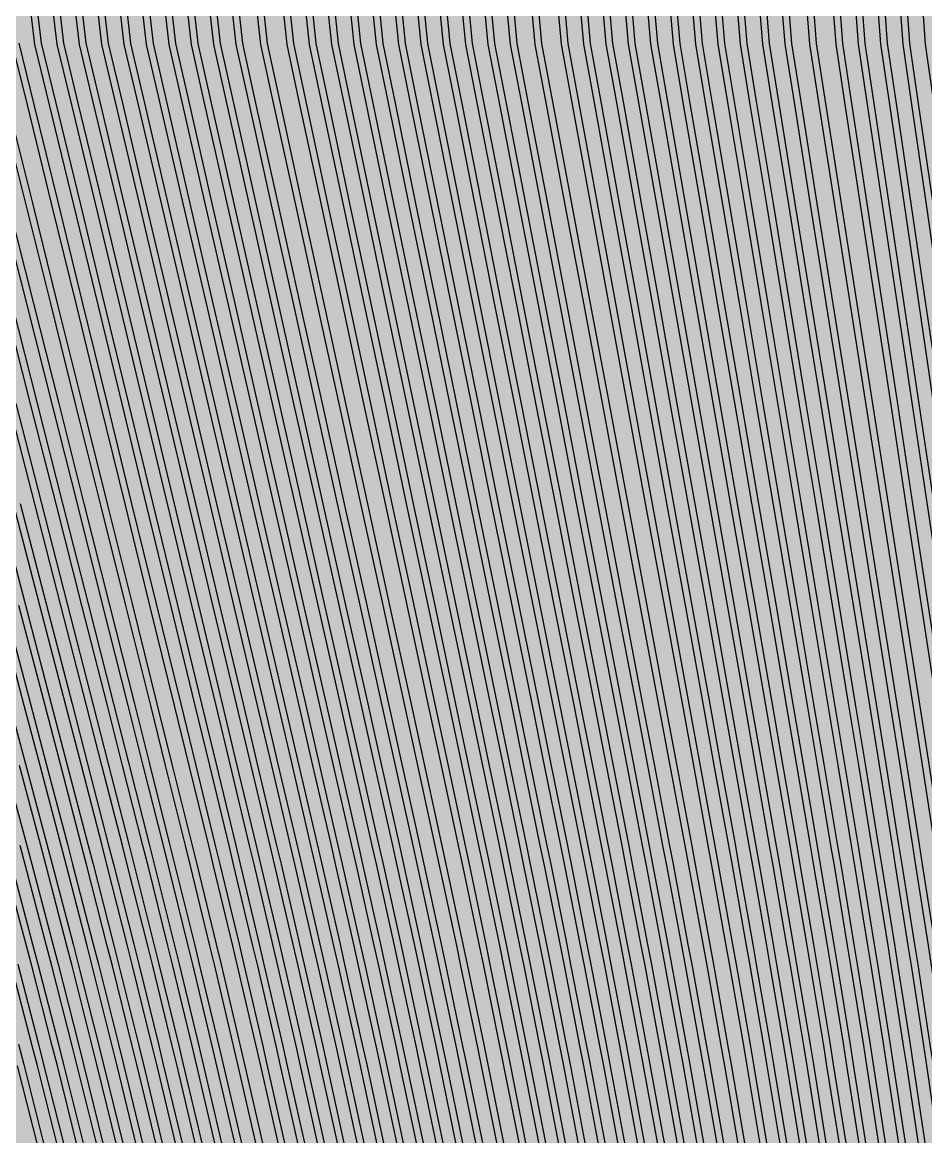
# Model space of a CAD drawing. Header units: metres. Extents: x -7240 to 10960, y -29667 to 1823.
# Drawn here: x 1181.6 to 1463.4, y -16545.6 to -16197.9 of the extents above; entities that cross this region are included whole.
import ezdxf

# ---------------------------------------------------------------- set-up
doc = ezdxf.new("R2010")
doc.units = ezdxf.units.M
doc.layers.add('Metal1', color=4, linetype='CONTINUOUS')
doc.layers.add('Polyimide', color=7, linetype='CONTINUOUS')

msp = doc.modelspace()

# ---------------------------------------------------------------- hatches: boundary and pattern name
at = {"layer": 'Polyimide'}
msp.add_hatch(color=7, dxfattribs=at).paths.add_polyline_path([(4088.45, -11806.89), (4098.72, -11851.21), (4115.58, -11893.47), (4138.63, -11932.7), (4167.35, -11967.99), (4201.08, -11998.53), (4239.03, -12023.62), (4280.35, -12042.68), (4349.18, -12073.73), (4413.2, -12113.76), (4471.26, -12162.04), (4522.3, -12217.69), (4565.39, -12279.7), (4599.74, -12346.94), (4624.73, -12418.19), (4639.91, -12492.16), (4645, -12567.5), (4639.91, -12642.84), (4624.73, -12716.8), (4599.74, -12788.06), (4565.39, -12855.3), (4522.3, -12917.31), (4471.26, -12972.96), (4413.2, -13021.24), (4349.18, -13061.27), (4280.35, -13092.32), (4239.03, -13111.38), (4201.08, -13136.47), (4167.35, -13167.01), (4138.63, -13202.3), (4115.58, -13241.52), (4098.72, -13283.78), (4088.45, -13328.11), (4085, -13373.48), (4085, -13567.5), (4099.45, -13861.55), (4142.64, -14152.77), (4214.18, -14438.35), (4313.36, -14715.55), (4439.24, -14981.69), (4590.59, -15234.21), (4765.97, -15470.68), (4963.68, -15688.82), (5181.82, -15886.53), (5418.29, -16061.91), (5670.81, -16213.26), (5936.95, -16339.14), (6214.15, -16438.32), (6499.73, -16509.85), (6790.95, -16553.05), (7085, -16567.5), (9960.38, -16567.5), (10038.79, -16571.35), (10116.45, -16582.87), (10192.6, -16601.95), (10266.52, -16628.4), (10337.49, -16661.96), (10404.83, -16702.32), (10467.89, -16749.09), (10526.06, -16801.81), (10578.78, -16859.98), (10625.55, -16923.04), (10665.91, -16990.38), (10699.48, -17061.35), (10725.93, -17135.27), (10745, -17211.43), (10756.52, -17289.08), (10760.38, -17367.5), (10760.38, -21957.3), (10721.61, -22012.91), (10685.97, -22070.59), (10653.58, -22130.14), (10624.53, -22191.39), (10598.92, -22254.16), (10576.82, -22318.25), (10558.3, -22383.46), (10543.41, -22449.6), (10532.21, -22516.46), (10524.72, -22583.84), (10520.97, -22651.53), (10520.97, -22719.32), (10524.72, -22787.01), (10532.21, -22854.38), (10543.41, -22921.24), (10558.3, -22987.38), (10576.82, -23052.6), (10598.92, -23116.68), (10624.53, -23179.45), (10653.58, -23240.71), (10685.97, -23300.26), (10721.61, -23357.93), (10760.38, -23413.54), (10760.38, -28667.5), (10756.52, -28745.91), (10745, -28823.57), (10725.93, -28899.73), (10699.48, -28973.65), (10665.91, -29044.62), (10625.55, -29111.96), (10578.78, -29175.01), (10526.06, -29233.19), (10467.89, -29285.91), (10404.83, -29332.68), (10337.49, -29373.04), (10266.52, -29406.6), (10192.6, -29433.05), (10116.45, -29452.13), (10038.79, -29463.65), (9960.38, -29467.5), (-6239.63, -29467.5), (-6318.04, -29463.65), (-6395.7, -29452.13), (-6471.85, -29433.05), (-6545.77, -29406.6), (-6616.74, -29373.04), (-6684.08, -29332.68), (-6747.14, -29285.91), (-6805.31, -29233.19), (-6858.03, -29175.01), (-6904.8, -29111.96), (-6945.16, -29044.62), (-6978.73, -28973.65), (-7005.18, -28899.73), (-7024.25, -28823.57), (-7035.77, -28745.91), (-7039.63, -28667.5), (-7039.63, -23426.32), (-6999.36, -23370.07), (-6962.33, -23311.63), (-6928.66, -23251.2), (-6898.45, -23188.96), (-6871.81, -23125.12), (-6848.81, -23059.88), (-6829.53, -22993.44), (-6814.04, -22926.02), (-6802.37, -22857.83), (-6794.57, -22789.09), (-6790.67, -22720.02), (-6790.67, -22650.84), (-6794.57, -22581.77), (-6802.37, -22513.03), (-6814.04, -22444.84), (-6829.53, -22377.42), (-6848.81, -22310.98), (-6871.81, -22245.74), (-6898.45, -22181.89), (-6928.66, -22119.66), (-6962.33, -22059.22), (-6999.36, -22000.79), (-7039.63, -21944.54), (-7039.63, -17367.5), (-7035.77, -17289.08), (-7024.25, -17211.43), (-7005.18, -17135.27), (-6978.73, -17061.35), (-6945.16, -16990.38), (-6904.8, -16923.04), (-6858.03, -16859.98), (-6805.31, -16801.81), (-6747.14, -16749.09), (-6684.08, -16702.32), (-6616.74, -16661.96), (-6545.77, -16628.4), (-6471.85, -16601.95), (-6395.7, -16582.87), (-6318.04, -16571.35), (-6239.63, -16567.5), (-3334, -16567.5), (-3039.95, -16553.05), (-2748.73, -16509.85), (-2463.15, -16438.32), (-2185.95, -16339.14), (-1919.81, -16213.26), (-1667.29, -16061.91), (-1430.82, -15886.53), (-1212.68, -15688.82), (-1014.97, -15470.68), (-839.59, -15234.21), (-688.24, -14981.69), (-562.36, -14715.55), (-463.18, -14438.35), (-391.64, -14152.77), (-348.45, -13861.55), (-334, -13567.5), (-334, -13373.48), (-337.45, -13328.11), (-347.72, -13283.78), (-364.58, -13241.52), (-387.63, -13202.3), (-416.35, -13167.01), (-450.08, -13136.47), (-488.03, -13111.38), (-529.35, -13092.32), (-529.35, -13092.32), (-598.18, -13061.27), (-662.2, -13021.24), (-720.26, -12972.96), (-771.3, -12917.31), (-814.39, -12855.3), (-848.74, -12788.06), (-873.73, -12716.8), (-888.91, -12642.84), (-894, -12567.5), (-888.91, -12492.16), (-873.73, -12418.19), (-848.74, -12346.94), (-814.39, -12279.7), (-771.3, -12217.69), (-720.26, -12162.04), (-662.2, -12113.76), (-598.18, -12073.73), (-529.35, -12042.68), (-488.03, -12023.62), (-450.08, -11998.53), (-416.35, -11967.99), (-387.63, -11932.7), (-364.58, -11893.47), (-347.72, -11851.21), (-337.45, -11806.89), (-334, -11761.52), (-334, -11074.31), (-337.45, -11028.94), (-347.72, -10984.62), (-364.58, -10942.36), (-387.63, -10903.13), (-416.35, -10867.84), (-450.08, -10837.3), (-488.03, -10812.21), (-529.35, -10793.16), (-529.35, -10793.16), (-598.18, -10762.1), (-662.2, -10722.07), (-720.26, -10673.8), (-771.3, -10618.15), (-814.39, -10556.13), (-848.74, -10488.89), (-873.73, -10417.64), (-888.91, -10343.67), (-894, -10268.33), (-888.91, -10192.99), (-873.73, -10119.03), (-848.74, -10047.77), (-814.39, -9980.53), (-771.3, -9918.52), (-720.26, -9862.87), (-662.2, -9814.59), (-598.18, -9774.56), (-529.35, -9743.51), (-488.03, -9724.45), (-450.08, -9699.36), (-416.35, -9668.82), (-387.63, -9633.53), (-364.58, -9594.31), (-347.72, -9552.05), (-337.45, -9507.72), (-334, -9462.35), (-334, -8775.14), (-337.45, -8729.78), (-347.72, -8685.45), (-364.58, -8643.19), (-387.63, -8603.96), (-416.35, -8568.68), (-450.08, -8538.14), (-488.03, -8513.05), (-529.35, -8493.99), (-529.35, -8493.99), (-598.18, -8462.94), (-662.2, -8422.91), (-720.26, -8374.63), (-771.3, -8318.98), (-814.39, -8256.97), (-848.74, -8189.73), (-873.73, -8118.47), (-888.91, -8044.5), (-894, -7969.17), (-888.91, -7893.83), (-873.73, -7819.86), (-848.74, -7748.61), (-814.39, -7681.36), (-771.3, -7619.35), (-720.26, -7563.7), (-662.2, -7515.42), (-598.18, -7475.4), (-529.35, -7444.34), (-529.35, -7444.34), (-488.03, -7425.28), (-450.08, -7400.2), (-416.35, -7369.66), (-387.63, -7334.37), (-364.58, -7295.14), (-347.72, -7252.88), (-337.45, -7208.56), (-334, -7163.19), (-334, -6475.98), (-337.45, -6430.61), (-347.72, -6386.29), (-364.58, -6344.02), (-387.63, -6304.8), (-416.35, -6269.51), (-450.08, -6238.97), (-488.03, -6213.88), (-529.35, -6194.82), (-529.35, -6194.82), (-598.18, -6163.77), (-662.2, -6123.74), (-720.26, -6075.46), (-771.3, -6019.81), (-814.39, -5957.8), (-848.74, -5890.56), (-873.73, -5819.31), (-888.91, -5745.34), (-894, -5670), (-888.91, -5594.66), (-873.73, -5520.69), (-848.74, -5449.44), (-814.39, -5382.2), (-771.3, -5320.19), (-720.26, -5264.54), (-662.2, -5216.26), (-598.18, -5176.23), (-529.35, -5145.18), (-529.35, -5145.18), (-488.03, -5126.12), (-450.08, -5101.03), (-416.35, -5070.49), (-387.63, -5035.2), (-364.58, -4995.98), (-347.72, -4953.71), (-337.45, -4909.39), (-334, -4864.02), (-334, 380), (-334, 1522.5), (-289, 1522.5), (-288.78, 1515.63), (-288.1, 1508.79), (-286.98, 1502.02), (-285.42, 1495.32), (-283.43, 1488.75), (-281.01, 1482.32), (-278.17, 1476.06), (-274.93, 1470), (-271.3, 1464.17), (-267.3, 1458.58), (-262.94, 1453.27), (-258.25, 1448.25), (-253.23, 1443.56), (-247.92, 1439.2), (-242.33, 1435.2), (-236.5, 1431.57), (-230.44, 1428.33), (-224.18, 1425.49), (-217.75, 1423.07), (-211.18, 1421.08), (-204.48, 1419.52), (-197.71, 1418.4), (-190.87, 1417.72), (-184, 1417.5), (-177.13, 1417.72), (-170.29, 1418.4), (-163.52, 1419.52), (-156.82, 1421.08), (-150.25, 1423.07), (-143.82, 1425.49), (-137.56, 1428.33), (-131.5, 1431.57), (-125.67, 1435.2), (-120.08, 1439.2), (-114.77, 1443.56), (-109.75, 1448.25), (-105.06, 1453.27), (-100.7, 1458.58), (-96.7, 1464.17), (-93.07, 1470), (-89.83, 1476.06), (-86.99, 1482.32), (-84.57, 1488.75), (-82.58, 1495.32), (-81.02, 1502.02), (-79.9, 1508.79), (-79.22, 1515.63), (-79, 1522.5), (1786, 1522.5), (3835, 1522.5), (3835.21, 1529.04), (3835.86, 1535.55), (3836.92, 1542.01), (3838.41, 1548.38), (3840.31, 1554.64), (3842.61, 1560.77), (3845.31, 1566.73), (3848.4, 1572.5), (3851.85, 1578.06), (3855.66, 1583.38), (3859.82, 1588.43), (3864.29, 1593.21), (3869.07, 1597.68), (3874.12, 1601.84), (3879.44, 1605.65), (3885, 1609.1), (3890.77, 1612.19), (3896.73, 1614.89), (3902.86, 1617.19), (3909.12, 1619.09), (3915.49, 1620.58), (3921.95, 1621.64), (3928.46, 1622.29), (3935, 1622.5), (3941.54, 1622.29), (3948.05, 1621.64), (3954.51, 1620.58), (3960.88, 1619.09), (3967.14, 1617.19), (3973.27, 1614.89), (3979.23, 1612.19), (3985, 1609.1), (3990.56, 1605.65), (3995.88, 1601.84), (4000.93, 1597.68), (4005.71, 1593.21), (4010.18, 1588.43), (4014.34, 1583.38), (4018.15, 1578.06), (4021.6, 1572.5), (4024.69, 1566.73), (4027.39, 1560.77), (4029.69, 1554.64), (4031.59, 1548.38), (4033.08, 1542.01), (4034.14, 1535.55), (4034.79, 1529.04), (4035, 1522.5), (4085, 1522.5), (4085, 380), (4085, 330), (4085, -4864.02), (4088.45, -4909.39), (4098.72, -4953.71), (4115.58, -4995.98), (4138.63, -5035.2), (4167.35, -5070.49), (4201.08, -5101.03), (4239.03, -5126.12), (4280.35, -5145.18), (4280.35, -5145.18), (4349.18, -5176.23), (4413.2, -5216.26), (4471.26, -5264.54), (4522.3, -5320.19), (4565.39, -5382.2), (4599.74, -5449.44), (4624.73, -5520.69), (4639.91, -5594.66), (4645, -5670), (4639.91, -5745.34), (4624.73, -5819.31), (4599.74, -5890.56), (4565.39, -5957.8), (4522.3, -6019.81), (4471.26, -6075.46), (4413.2, -6123.74), (4349.18, -6163.77), (4280.35, -6194.82), (4239.03, -6213.88), (4201.08, -6238.97), (4167.35, -6269.51), (4138.63, -6304.8), (4115.58, -6344.02), (4098.72, -6386.29), (4088.45, -6430.61), (4085, -6475.98), (4085, -11761.52), (4088.45, -11806.89)])

# ---------------------------------------------------------------- linework, layer by layer
at = {"layer": 'Metal1'}
for points in [[(1267.74, -16548.48), (1262.18, -16523.52), (1260.76, -16517.25), (1255.02, -16492.28), (1253.55, -16486.02), (1247.63, -16461.05), (1246.12, -16454.78), (1240.08, -16429.79), (1235.54, -16411.04), (1227.96, -16379.8), (1220.39, -16348.56), (1212.82, -16317.32), (1205.25, -16286.08), (1197.67, -16254.84), (1190.1, -16223.6), (1185.54, -16204.8), (1182.48, -16179.33), (1181.75, -15692.12)], [(1185.25, -15692.12), (1184.52, -16179.2), (1187.51, -16204.44), (1192.04, -16223.13), (1199.62, -16254.37), (1207.19, -16285.61), (1214.76, -16316.85), (1222.33, -16348.09), (1229.91, -16379.33), (1237.48, -16410.57), (1242.03, -16429.32), (1248.06, -16454.31), (1249.57, -16460.58), (1255.5, -16485.56), (1256.97, -16491.83), (1262.71, -16516.81), (1264.13, -16523.08), (1269.69, -16548.05)], [(1273.9, -16548.48), (1268.4, -16523.51), (1266.99, -16517.25), (1261.31, -16492.28), (1259.86, -16486.01), (1253.99, -16461.04), (1252.5, -16454.78), (1246.52, -16429.79), (1242.02, -16411.04), (1234.52, -16379.8), (1227.02, -16348.56), (1219.52, -16317.32), (1212.02, -16286.08), (1204.52, -16254.84), (1197.03, -16223.6), (1192.51, -16204.8), (1189.48, -16179.33), (1188.75, -15692.12)], [(1192.25, -15692.12), (1191.52, -16179.21), (1194.49, -16204.44), (1198.97, -16223.13), (1206.47, -16254.37), (1213.97, -16285.61), (1221.47, -16316.85), (1228.96, -16348.09), (1236.46, -16379.33), (1243.96, -16410.58), (1248.46, -16429.33), (1254.44, -16454.31), (1255.94, -16460.58), (1261.8, -16485.56), (1263.26, -16491.83), (1268.95, -16516.81), (1270.35, -16523.08), (1275.86, -16548.06)], [(1280.07, -16548.48), (1274.62, -16523.51), (1273.23, -16517.25), (1267.6, -16492.28), (1266.16, -16486.01), (1260.35, -16461.04), (1258.87, -16454.78), (1252.95, -16429.79), (1248.5, -16411.04), (1241.07, -16379.8), (1233.65, -16348.56), (1226.22, -16317.32), (1218.8, -16286.08), (1211.38, -16254.84), (1203.95, -16223.6), (1199.48, -16204.79), (1196.48, -16179.34), (1195.75, -15692.12)], [(1199.25, -15692.12), (1198.52, -16179.22), (1201.46, -16204.44), (1205.9, -16223.13), (1213.32, -16254.37), (1220.75, -16285.61), (1228.17, -16316.86), (1235.59, -16348.1), (1243.02, -16379.34), (1250.44, -16410.58), (1254.9, -16429.33), (1260.82, -16454.32), (1262.3, -16460.59), (1268.11, -16485.56), (1269.55, -16491.83), (1275.18, -16516.81), (1276.57, -16523.08), (1282.03, -16548.06)], [(1286.24, -16548.48), (1280.84, -16523.51), (1279.46, -16517.24), (1273.89, -16492.27), (1272.47, -16486.01), (1266.71, -16461.04), (1265.25, -16454.77), (1259.39, -16429.79), (1254.98, -16411.04), (1247.63, -16379.8), (1240.28, -16348.56), (1232.93, -16317.32), (1225.58, -16286.07), (1218.23, -16254.83), (1210.88, -16223.59), (1206.45, -16204.79), (1203.48, -16179.34), (1202.75, -15692.12)], [(1206.25, -15692.12), (1205.52, -16179.23), (1208.43, -16204.45), (1212.82, -16223.13), (1220.17, -16254.38), (1227.52, -16285.62), (1234.87, -16316.86), (1242.22, -16348.1), (1249.58, -16379.34), (1256.93, -16410.58), (1261.34, -16429.33), (1267.2, -16454.32), (1268.66, -16460.59), (1274.42, -16485.56), (1275.84, -16491.84), (1281.42, -16516.81), (1282.79, -16523.08), (1288.19, -16548.06)], [(1292.4, -16548.48), (1287.06, -16523.51), (1285.7, -16517.24), (1280.18, -16492.27), (1278.77, -16486.01), (1273.08, -16461.04), (1271.63, -16454.77), (1265.83, -16429.78), (1261.46, -16411.04), (1254.18, -16379.8), (1246.91, -16348.55), (1239.63, -16317.31), (1232.35, -16286.07), (1225.08, -16254.83), (1217.8, -16223.59), (1213.42, -16204.79), (1210.48, -16179.35), (1209.75, -15692.12)], [(1213.25, -15692.12), (1212.52, -16179.23), (1215.4, -16204.45), (1219.75, -16223.14), (1227.03, -16254.38), (1234.3, -16285.62), (1241.58, -16316.86), (1248.85, -16348.1), (1256.13, -16379.34), (1263.41, -16410.58), (1267.77, -16429.33), (1273.58, -16454.32), (1275.03, -16460.59), (1280.72, -16485.57), (1282.13, -16491.84), (1287.65, -16516.81), (1289.01, -16523.08), (1294.36, -16548.06)], [(1298.57, -16548.47), (1293.28, -16523.5), (1291.93, -16517.24), (1286.47, -16492.27), (1285.07, -16486.01), (1279.44, -16461.03), (1278, -16454.77), (1272.26, -16429.78), (1267.94, -16411.03), (1260.74, -16379.79), (1253.54, -16348.55), (1246.33, -16317.31), (1239.13, -16286.07), (1231.93, -16254.83), (1224.73, -16223.59), (1220.39, -16204.79), (1217.48, -16179.36), (1216.75, -15692.12)], [(1220.25, -15692.12), (1219.52, -16179.24), (1222.37, -16204.45), (1226.68, -16223.14), (1233.88, -16254.38), (1241.08, -16285.62), (1248.28, -16316.86), (1255.48, -16348.1), (1262.69, -16379.34), (1269.89, -16410.58), (1274.21, -16429.33), (1279.95, -16454.32), (1281.39, -16460.59), (1287.03, -16485.57), (1288.42, -16491.84), (1293.89, -16516.82), (1295.23, -16523.09), (1300.52, -16548.06)], [(1304.73, -16548.47), (1299.5, -16523.5), (1298.16, -16517.24), (1292.76, -16492.27), (1291.38, -16486), (1285.8, -16461.03), (1284.38, -16454.77), (1278.7, -16429.78), (1274.42, -16411.03), (1267.29, -16379.79), (1260.17, -16348.55), (1253.04, -16317.31), (1245.91, -16286.07), (1238.78, -16254.83), (1231.65, -16223.59), (1227.36, -16204.79), (1224.48, -16179.36), (1223.75, -15692.12)], [(1227.25, -15692.12), (1226.52, -16179.25), (1229.34, -16204.45), (1233.6, -16223.14), (1240.73, -16254.38), (1247.86, -16285.62), (1254.99, -16316.86), (1262.11, -16348.11), (1269.24, -16379.35), (1276.37, -16410.59), (1280.65, -16429.34), (1286.33, -16454.33), (1287.75, -16460.59), (1293.33, -16485.57), (1294.71, -16491.84), (1300.12, -16516.82), (1301.46, -16523.09), (1306.69, -16548.07)], [(1310.9, -16548.47), (1305.72, -16523.5), (1304.4, -16517.24), (1299.05, -16492.26), (1297.68, -16486), (1292.16, -16461.03), (1290.76, -16454.77), (1285.13, -16429.78), (1280.9, -16411.03), (1273.85, -16379.79), (1266.79, -16348.55), (1259.74, -16317.31), (1252.69, -16286.07), (1245.63, -16254.82), (1238.58, -16223.58), (1234.33, -16204.79), (1231.48, -16179.37), (1230.75, -15692.12)], [(1234.25, -15692.12), (1233.52, -16179.26), (1236.31, -16204.45), (1240.53, -16223.14), (1247.58, -16254.38), (1254.64, -16285.63), (1261.69, -16316.87), (1268.74, -16348.11), (1275.8, -16379.35), (1282.85, -16410.59), (1287.09, -16429.34), (1292.71, -16454.33), (1294.12, -16460.59), (1299.64, -16485.57), (1301, -16491.84), (1306.35, -16516.82), (1307.68, -16523.09), (1312.86, -16548.07)], [(1317.06, -16548.47), (1311.94, -16523.5), (1310.63, -16517.23), (1305.34, -16492.26), (1303.99, -16486), (1298.53, -16461.03), (1297.14, -16454.76), (1291.57, -16429.78), (1287.38, -16411.03), (1280.4, -16379.79), (1273.42, -16348.55), (1266.44, -16317.3), (1259.46, -16286.06), (1252.48, -16254.82), (1245.5, -16223.58), (1241.3, -16204.78), (1238.48, -16179.37), (1237.75, -15692.12)], [(1241.25, -15692.12), (1240.52, -16179.26), (1243.28, -16204.45), (1247.46, -16223.15), (1254.44, -16254.39), (1261.42, -16285.63), (1268.4, -16316.87), (1275.37, -16348.11), (1282.35, -16379.35), (1289.33, -16410.59), (1293.52, -16429.34), (1299.09, -16454.33), (1300.48, -16460.6), (1305.94, -16485.58), (1307.29, -16491.84), (1312.59, -16516.82), (1313.9, -16523.09), (1319.02, -16548.07)], [(1323.23, -16548.47), (1318.16, -16523.49), (1316.87, -16517.23), (1311.63, -16492.26), (1310.29, -16486), (1304.89, -16461.02), (1303.51, -16454.76), (1298.01, -16429.77), (1293.86, -16411.03), (1286.96, -16379.78), (1280.05, -16348.54), (1273.15, -16317.3), (1266.24, -16286.06), (1259.33, -16254.82), (1252.43, -16223.58), (1248.27, -16204.78), (1245.48, -16179.38), (1244.75, -15692.12)], [(1248.25, -15692.12), (1247.52, -16179.27), (1250.25, -16204.46), (1254.38, -16223.15), (1261.29, -16254.39), (1268.19, -16285.63), (1275.1, -16316.87), (1282, -16348.11), (1288.91, -16379.35), (1295.82, -16410.59), (1299.96, -16429.34), (1305.47, -16454.33), (1306.84, -16460.6), (1312.25, -16485.58), (1313.58, -16491.85), (1318.82, -16516.82), (1320.12, -16523.09), (1325.19, -16548.07)], [(1329.83, -16548.46), (1324.84, -16523.49), (1323.56, -16517.23), (1318.4, -16492.26), (1317.09, -16485.99), (1311.76, -16461.02), (1310.41, -16454.76), (1304.98, -16429.77), (1300.9, -16411.02), (1294.1, -16379.78), (1287.29, -16348.54), (1280.49, -16317.3), (1273.68, -16286.06), (1266.88, -16254.82), (1260.08, -16223.58), (1255.98, -16204.78), (1253.23, -16179.39), (1252.5, -15692.12)], [(1256, -15692.12), (1255.27, -16179.28), (1257.96, -16204.46), (1262.03, -16223.15), (1268.83, -16254.39), (1275.64, -16285.63), (1282.44, -16316.87), (1289.25, -16348.11), (1296.05, -16379.36), (1302.85, -16410.6), (1306.94, -16429.35), (1312.36, -16454.33), (1313.72, -16460.6), (1319.04, -16485.58), (1320.36, -16491.85), (1325.52, -16516.83), (1326.8, -16523.09), (1331.79, -16548.07)], [(1336.73, -16548.46), (1331.82, -16523.49), (1330.57, -16517.23), (1325.5, -16492.25), (1324.21, -16485.99), (1318.98, -16461.02), (1317.64, -16454.75), (1312.32, -16429.77), (1308.31, -16411.02), (1301.62, -16379.78), (1294.94, -16348.54), (1288.26, -16317.3), (1281.57, -16286.05), (1274.89, -16254.81), (1268.21, -16223.57), (1264.18, -16204.78), (1261.48, -16179.4), (1260.75, -15692.12)], [(1264.25, -15692.12), (1263.52, -16179.29), (1266.16, -16204.46), (1270.16, -16223.15), (1276.84, -16254.4), (1283.53, -16285.64), (1290.21, -16316.88), (1296.89, -16348.12), (1303.58, -16379.36), (1310.26, -16410.6), (1314.27, -16429.35), (1319.6, -16454.34), (1320.93, -16460.6), (1326.16, -16485.58), (1327.46, -16491.85), (1332.53, -16516.83), (1333.78, -16523.1), (1338.69, -16548.08)], [(1342.89, -16548.46), (1338.04, -16523.48), (1336.8, -16517.22), (1331.79, -16492.25), (1330.51, -16485.99), (1325.34, -16461.01), (1324.02, -16454.75), (1318.75, -16429.76), (1314.79, -16411.02), (1308.18, -16379.78), (1301.57, -16348.53), (1294.96, -16317.29), (1288.35, -16286.05), (1281.74, -16254.81), (1275.13, -16223.57), (1271.15, -16204.78), (1268.48, -16179.4), (1267.75, -15692.12)], [(1271.25, -15692.12), (1270.52, -16179.3), (1273.13, -16204.46), (1277.09, -16223.16), (1283.7, -16254.4), (1290.31, -16285.64), (1296.92, -16316.88), (1303.52, -16348.12), (1310.13, -16379.36), (1316.74, -16410.6), (1320.71, -16429.35), (1325.98, -16454.34), (1327.3, -16460.61), (1332.47, -16485.59), (1333.75, -16491.85), (1338.76, -16516.83), (1340, -16523.1), (1344.86, -16548.08)], [(1349.06, -16548.46), (1344.26, -16523.48), (1343.04, -16517.22), (1338.08, -16492.25), (1336.82, -16485.99), (1331.7, -16461.01), (1330.4, -16454.75), (1325.19, -16429.76), (1321.27, -16411.01), (1314.73, -16379.77), (1308.2, -16348.53), (1301.66, -16317.29), (1295.13, -16286.05), (1288.59, -16254.81), (1282.06, -16223.57), (1278.12, -16204.77), (1275.48, -16179.41), (1274.75, -15692.12)], [(1278.25, -15692.12), (1277.52, -16179.3), (1280.1, -16204.47), (1284.01, -16223.16), (1290.55, -16254.4), (1297.08, -16285.64), (1303.62, -16316.88), (1310.15, -16348.12), (1316.69, -16379.36), (1323.22, -16410.6), (1327.15, -16429.35), (1332.36, -16454.34), (1333.66, -16460.61), (1338.78, -16485.59), (1340.04, -16491.85), (1345, -16516.84), (1346.22, -16523.1), (1351.02, -16548.08)], [(1355.22, -16548.45), (1350.48, -16523.48), (1349.27, -16517.22), (1344.37, -16492.24), (1343.12, -16485.98), (1338.06, -16461.01), (1336.78, -16454.75), (1331.63, -16429.76), (1327.75, -16411.01), (1321.29, -16379.77), (1314.83, -16348.53), (1308.36, -16317.29), (1301.9, -16286.05), (1295.44, -16254.81), (1288.98, -16223.57), (1285.09, -16204.77), (1282.48, -16179.41), (1281.75, -15692.12)], [(1285.25, -15692.12), (1284.52, -16179.31), (1287.07, -16204.47), (1290.94, -16223.16), (1297.4, -16254.4), (1303.86, -16285.64), (1310.32, -16316.88), (1316.78, -16348.12), (1323.25, -16379.37), (1329.71, -16410.61), (1333.58, -16429.35), (1338.74, -16454.34), (1340.02, -16460.61), (1345.08, -16485.59), (1346.33, -16491.86), (1351.23, -16516.84), (1352.44, -16523.1), (1357.19, -16548.08)], [(1361.39, -16548.45), (1356.7, -16523.48), (1355.5, -16517.22), (1350.66, -16492.24), (1349.42, -16485.98), (1344.43, -16461.01), (1343.15, -16454.75), (1338.06, -16429.76), (1334.23, -16411.01), (1327.84, -16379.77), (1321.45, -16348.53), (1315.07, -16317.29), (1308.68, -16286.05), (1302.29, -16254.81), (1295.91, -16223.56), (1292.06, -16204.77), (1289.48, -16179.42), (1288.75, -15692.12)], [(1292.25, -15692.12), (1291.52, -16179.32), (1294.04, -16204.47), (1297.87, -16223.16), (1304.25, -16254.4), (1310.64, -16285.65), (1317.03, -16316.89), (1323.41, -16348.13), (1329.8, -16379.37), (1336.19, -16410.61), (1340.02, -16429.36), (1345.11, -16454.35), (1346.39, -16460.61), (1351.39, -16485.59), (1352.62, -16491.86), (1357.47, -16516.84), (1358.66, -16523.1), (1363.36, -16548.09)], [(1367.56, -16548.45), (1362.92, -16523.47), (1361.74, -16517.22), (1356.95, -16492.24), (1355.73, -16485.98), (1350.79, -16461), (1349.53, -16454.74), (1344.5, -16429.75), (1340.71, -16411.01), (1334.4, -16379.77), (1328.08, -16348.53), (1321.77, -16317.28), (1315.46, -16286.04), (1309.15, -16254.8), (1302.83, -16223.56), (1299.04, -16204.77), (1296.48, -16179.42), (1295.75, -15692.12)], [(1299.25, -15692.12), (1298.52, -16179.32), (1301.02, -16204.47), (1304.79, -16223.17), (1311.11, -16254.41), (1317.42, -16285.65), (1323.73, -16316.89), (1330.04, -16348.13), (1336.36, -16379.37), (1342.67, -16410.61), (1346.46, -16429.36), (1351.49, -16454.35), (1352.75, -16460.61), (1357.69, -16485.59), (1358.91, -16491.86), (1363.7, -16516.84), (1364.89, -16523.11), (1369.52, -16548.09)], [(1373.72, -16548.45), (1369.14, -16523.47), (1367.97, -16517.21), (1363.24, -16492.24), (1362.03, -16485.98), (1357.15, -16461), (1355.91, -16454.74), (1350.93, -16429.75), (1347.19, -16411.01), (1340.95, -16379.76), (1334.71, -16348.52), (1328.47, -16317.28), (1322.24, -16286.04), (1316, -16254.8), (1309.76, -16223.56), (1306.01, -16204.77), (1303.48, -16179.43), (1302.75, -15692.12)], [(1306.25, -15692.12), (1305.52, -16179.33), (1307.99, -16204.47), (1311.72, -16223.17), (1317.96, -16254.41), (1324.2, -16285.65), (1330.44, -16316.89), (1336.67, -16348.13), (1342.91, -16379.37), (1349.15, -16410.61), (1352.9, -16429.36), (1357.87, -16454.35), (1359.11, -16460.62), (1364, -16485.6), (1365.2, -16491.86), (1369.94, -16516.84), (1371.11, -16523.11), (1375.69, -16548.09)], [(1379.89, -16548.45), (1375.36, -16523.47), (1374.21, -16517.21), (1369.53, -16492.23), (1368.34, -16485.98), (1363.51, -16461), (1362.29, -16454.74), (1357.37, -16429.75), (1353.67, -16411), (1347.51, -16379.76), (1341.34, -16348.52), (1335.18, -16317.28), (1329.01, -16286.04), (1322.85, -16254.8), (1316.68, -16223.56), (1312.98, -16204.77), (1310.48, -16179.44), (1309.75, -15692.12)], [(1313.25, -15692.12), (1312.52, -16179.34), (1314.96, -16204.47), (1318.65, -16223.17), (1324.81, -16254.41), (1330.97, -16285.65), (1337.14, -16316.89), (1343.3, -16348.13), (1349.47, -16379.37), (1355.63, -16410.62), (1359.33, -16429.36), (1364.25, -16454.35), (1365.48, -16460.62), (1370.3, -16485.6), (1371.49, -16491.86), (1376.17, -16516.85), (1377.33, -16523.11), (1381.86, -16548.09)], [(1386.05, -16548.44), (1381.58, -16523.47), (1380.44, -16517.21), (1375.82, -16492.23), (1374.64, -16485.97), (1369.88, -16461), (1368.66, -16454.74), (1363.81, -16429.75), (1360.15, -16411), (1354.06, -16379.76), (1347.97, -16348.52), (1341.88, -16317.28), (1335.79, -16286.04), (1329.7, -16254.8), (1323.61, -16223.56), (1319.95, -16204.76), (1317.48, -16179.44), (1316.75, -15692.12)], [(1320.25, -15692.12), (1319.52, -16179.34), (1321.93, -16204.48), (1325.57, -16223.17), (1331.66, -16254.41), (1337.75, -16285.65), (1343.84, -16316.9), (1349.93, -16348.14), (1356.02, -16379.38), (1362.12, -16410.62), (1365.77, -16429.37), (1370.63, -16454.36), (1371.84, -16460.62), (1376.61, -16485.6), (1377.79, -16491.87), (1382.41, -16516.85), (1383.55, -16523.11), (1388.02, -16548.09)], [(1392.22, -16548.44), (1387.8, -16523.46), (1386.67, -16517.21), (1382.11, -16492.23), (1380.95, -16485.97), (1376.24, -16460.99), (1375.04, -16454.73), (1370.24, -16429.75), (1366.63, -16411), (1360.62, -16379.76), (1354.6, -16348.52), (1348.58, -16317.28), (1342.57, -16286.03), (1336.55, -16254.79), (1330.53, -16223.55), (1326.92, -16204.76), (1324.48, -16179.45), (1323.75, -15692.12)], [(1327.25, -15692.12), (1326.52, -16179.35), (1328.9, -16204.48), (1332.5, -16223.17), (1338.51, -16254.42), (1344.53, -16285.66), (1350.55, -16316.9), (1356.56, -16348.14), (1362.58, -16379.38), (1368.6, -16410.62), (1372.21, -16429.37), (1377, -16454.36), (1378.2, -16460.62), (1382.91, -16485.6), (1384.08, -16491.87), (1388.64, -16516.85), (1389.77, -16523.11), (1394.19, -16548.1)], [(1398.38, -16548.44), (1394.02, -16523.46), (1392.91, -16517.2), (1388.4, -16492.23), (1387.25, -16485.97), (1382.6, -16460.99), (1381.42, -16454.73), (1376.68, -16429.74), (1373.11, -16411), (1367.17, -16379.76), (1361.23, -16348.51), (1355.29, -16317.27), (1349.34, -16286.03), (1343.4, -16254.79), (1337.46, -16223.55), (1333.89, -16204.76), (1331.48, -16179.45), (1330.75, -15692.12)], [(1334.25, -15692.12), (1333.52, -16179.35), (1335.87, -16204.48), (1339.42, -16223.18), (1345.37, -16254.42), (1351.31, -16285.66), (1357.25, -16316.9), (1363.19, -16348.14), (1369.14, -16379.38), (1375.08, -16410.62), (1378.64, -16429.37), (1383.38, -16454.36), (1384.57, -16460.62), (1389.22, -16485.61), (1390.37, -16491.87), (1394.88, -16516.85), (1395.99, -16523.12), (1400.35, -16548.1)], [(1404.99, -16548.44), (1400.7, -16523.46), (1399.6, -16517.2), (1395.17, -16492.22), (1394.05, -16485.97), (1389.47, -16460.99), (1388.31, -16454.73), (1383.65, -16429.74), (1380.15, -16410.99), (1374.31, -16379.75), (1368.47, -16348.51), (1362.63, -16317.27), (1356.79, -16286.03), (1350.95, -16254.79), (1345.11, -16223.55), (1341.59, -16204.76), (1339.23, -16179.46), (1338.5, -15692.12)], [(1342, -15692.12), (1341.27, -16179.36), (1343.58, -16204.48), (1347.07, -16223.18), (1352.91, -16254.42), (1358.75, -16285.66), (1364.59, -16316.9), (1370.44, -16348.14), (1376.28, -16379.38), (1382.12, -16410.63), (1385.62, -16429.37), (1390.28, -16454.36), (1391.44, -16460.63), (1396.01, -16485.61), (1397.14, -16491.87), (1401.57, -16516.86), (1402.67, -16523.12), (1406.96, -16548.1)], [(1411.88, -16548.43), (1407.68, -16523.46), (1406.61, -16517.2), (1402.27, -16492.22), (1401.16, -16485.96), (1396.69, -16460.98), (1395.55, -16454.73), (1390.99, -16429.74), (1387.56, -16410.99), (1381.84, -16379.75), (1376.12, -16348.51), (1370.4, -16317.27), (1364.68, -16286.03), (1358.96, -16254.78), (1353.24, -16223.54), (1349.8, -16204.75), (1347.48, -16179.46), (1346.75, -15692.12)], [(1350.25, -15692.12), (1349.52, -16179.37), (1351.78, -16204.48), (1355.2, -16223.18), (1360.92, -16254.42), (1366.64, -16285.67), (1372.36, -16316.91), (1378.08, -16348.15), (1383.8, -16379.39), (1389.52, -16410.63), (1392.96, -16429.38), (1397.52, -16454.37), (1398.66, -16460.63), (1403.13, -16485.61), (1404.24, -16491.87), (1408.58, -16516.86), (1409.65, -16523.12), (1413.85, -16548.1)], [(1418.05, -16548.43), (1413.9, -16523.45), (1412.84, -16517.2), (1408.56, -16492.22), (1407.47, -16485.96), (1403.05, -16460.98), (1401.93, -16454.72), (1397.43, -16429.73), (1394.04, -16410.99), (1388.39, -16379.75), (1382.75, -16348.51), (1377.1, -16317.26), (1371.45, -16286.02), (1365.81, -16254.78), (1360.16, -16223.54), (1356.77, -16204.75), (1354.48, -16179.47), (1353.75, -15692.12)], [(1357.25, -15692.12), (1356.52, -16179.38), (1358.75, -16204.49), (1362.13, -16223.19), (1367.78, -16254.43), (1373.42, -16285.67), (1379.07, -16316.91), (1384.71, -16348.15), (1390.36, -16379.39), (1396.01, -16410.63), (1399.39, -16429.38), (1403.9, -16454.37), (1405.02, -16460.63), (1409.44, -16485.61), (1410.53, -16491.88), (1414.82, -16516.86), (1415.87, -16523.12), (1420.02, -16548.11)], [(1424.21, -16548.43), (1420.12, -16523.45), (1419.08, -16517.19), (1414.85, -16492.22), (1413.77, -16485.96), (1409.41, -16460.98), (1408.3, -16454.72), (1403.86, -16429.73), (1400.52, -16410.98), (1394.95, -16379.74), (1389.37, -16348.5), (1383.8, -16317.26), (1378.23, -16286.02), (1372.66, -16254.78), (1367.09, -16223.54), (1363.74, -16204.75), (1361.48, -16179.47), (1360.75, -15692.12)], [(1364.25, -15692.12), (1363.52, -16179.38), (1365.72, -16204.49), (1369.06, -16223.19), (1374.63, -16254.43), (1380.2, -16285.67), (1385.77, -16316.91), (1391.34, -16348.15), (1396.92, -16379.39), (1402.49, -16410.63), (1405.83, -16429.38), (1410.27, -16454.37), (1411.38, -16460.63), (1415.74, -16485.62), (1416.82, -16491.88), (1421.05, -16516.86), (1422.09, -16523.12), (1426.19, -16548.11)], [(1430.38, -16548.43), (1426.34, -16523.45), (1425.31, -16517.19), (1421.14, -16492.21), (1420.08, -16485.96), (1415.78, -16460.98), (1414.68, -16454.72), (1410.3, -16429.73), (1407, -16410.98), (1401.5, -16379.74), (1396, -16348.5), (1390.51, -16317.26), (1385.01, -16286.02), (1379.51, -16254.78), (1374.01, -16223.54), (1370.71, -16204.75), (1368.48, -16179.48), (1367.75, -15692.12)], [(1371.25, -15692.12), (1370.52, -16179.39), (1372.69, -16204.49), (1375.98, -16223.19), (1381.48, -16254.43), (1386.98, -16285.67), (1392.48, -16316.91), (1397.97, -16348.15), (1403.47, -16379.4), (1408.97, -16410.64), (1412.27, -16429.38), (1416.65, -16454.37), (1417.75, -16460.63), (1422.05, -16485.62), (1423.11, -16491.88), (1427.29, -16516.86), (1428.31, -16523.13), (1432.35, -16548.11)], [(1436.54, -16548.43), (1432.56, -16523.45), (1431.55, -16517.19), (1427.43, -16492.21), (1426.38, -16485.95), (1422.14, -16460.97), (1421.06, -16454.72), (1416.73, -16429.73), (1413.48, -16410.98), (1408.06, -16379.74), (1402.63, -16348.5), (1397.21, -16317.26), (1391.79, -16286.02), (1386.36, -16254.78), (1380.94, -16223.53), (1377.68, -16204.75), (1375.48, -16179.48), (1374.75, -15692.12)], [(1378.25, -15692.12), (1377.52, -16179.4), (1379.66, -16204.49), (1382.91, -16223.19), (1388.33, -16254.43), (1393.76, -16285.67), (1399.18, -16316.92), (1404.6, -16348.16), (1410.03, -16379.4), (1415.45, -16410.64), (1418.7, -16429.39), (1423.03, -16454.38), (1424.11, -16460.64), (1428.36, -16485.62), (1429.4, -16491.88), (1433.52, -16516.87), (1434.54, -16523.13), (1438.52, -16548.11)], [(1442.71, -16548.42), (1438.78, -16523.44), (1437.78, -16517.19), (1433.72, -16492.21), (1432.69, -16485.95), (1428.5, -16460.97), (1427.44, -16454.71), (1423.17, -16429.72), (1419.96, -16410.98), (1414.61, -16379.74), (1409.26, -16348.5), (1403.91, -16317.26), (1398.56, -16286.01), (1393.21, -16254.77), (1387.86, -16223.53), (1384.65, -16204.75), (1382.48, -16179.49), (1381.75, -15692.12)], [(1385.25, -15692.12), (1384.52, -16179.4), (1386.63, -16204.49), (1389.84, -16223.2), (1395.18, -16254.44), (1400.53, -16285.68), (1405.88, -16316.92), (1411.23, -16348.16), (1416.58, -16379.4), (1421.93, -16410.64), (1425.14, -16429.39), (1429.41, -16454.38), (1430.47, -16460.64), (1434.66, -16485.62), (1435.69, -16491.88), (1439.75, -16516.87), (1440.76, -16523.13), (1444.69, -16548.12)], [(1448.88, -16548.42), (1445, -16523.44), (1444.01, -16517.19), (1440.01, -16492.21), (1438.99, -16485.95), (1434.86, -16460.97), (1433.81, -16454.71), (1429.61, -16429.72), (1426.44, -16410.98), (1421.17, -16379.73), (1415.89, -16348.49), (1410.62, -16317.25), (1405.34, -16286.01), (1400.06, -16254.77), (1394.79, -16223.53), (1391.62, -16204.74), (1389.48, -16179.49), (1388.75, -15692.12)], [(1392.25, -15692.12), (1391.52, -16179.41), (1393.6, -16204.49), (1396.76, -16223.2), (1402.04, -16254.44), (1407.31, -16285.68), (1412.59, -16316.92), (1417.86, -16348.16), (1423.14, -16379.4), (1428.41, -16410.64), (1431.58, -16429.39), (1435.79, -16454.38), (1436.84, -16460.64), (1440.97, -16485.63), (1441.99, -16491.89), (1445.99, -16516.87), (1446.98, -16523.13), (1450.85, -16548.12)], [(1455.04, -16548.42), (1451.22, -16523.44), (1450.25, -16517.18), (1446.3, -16492.2), (1445.3, -16485.95), (1441.23, -16460.97), (1440.19, -16454.71), (1436.04, -16429.72), (1432.92, -16410.97), (1427.72, -16379.73), (1422.52, -16348.49), (1417.32, -16317.25), (1412.12, -16286.01), (1406.92, -16254.77), (1401.71, -16223.53), (1398.59, -16204.74), (1396.48, -16179.5), (1395.75, -15692.12)], [(1399.25, -15692.12), (1398.52, -16179.41), (1400.57, -16204.5), (1403.69, -16223.2), (1408.89, -16254.44), (1414.09, -16285.68), (1419.29, -16316.92), (1424.49, -16348.16), (1429.69, -16379.4), (1434.9, -16410.65), (1438.02, -16429.39), (1442.16, -16454.38), (1443.2, -16460.64), (1447.27, -16485.63), (1448.28, -16491.89), (1452.22, -16516.87), (1453.2, -16523.13), (1457.02, -16548.12)], [(1461.21, -16548.42), (1457.44, -16523.44), (1456.48, -16517.18), (1452.59, -16492.2), (1451.6, -16485.94), (1447.59, -16460.96), (1446.57, -16454.71), (1442.48, -16429.72), (1439.4, -16410.97), (1434.28, -16379.73), (1429.15, -16348.49), (1424.02, -16317.25), (1418.89, -16286.01), (1413.77, -16254.77), (1408.64, -16223.53), (1405.56, -16204.74), (1403.48, -16179.5), (1402.75, -15692.12)], [(1406.25, -15692.12), (1405.52, -16179.42), (1407.54, -16204.5), (1410.61, -16223.2), (1415.74, -16254.44), (1420.87, -16285.68), (1426, -16316.92), (1431.12, -16348.17), (1436.25, -16379.41), (1441.38, -16410.65), (1444.45, -16429.39), (1448.54, -16454.39), (1449.56, -16460.64), (1453.58, -16485.63), (1454.57, -16491.89), (1458.46, -16516.88), (1459.42, -16523.14), (1463.19, -16548.12)], [(1467.37, -16548.42), (1463.66, -16523.43), (1462.72, -16517.18), (1458.88, -16492.2), (1457.91, -16485.94), (1453.95, -16460.96), (1452.95, -16454.71), (1448.92, -16429.72), (1445.88, -16410.97), (1440.83, -16379.73), (1435.78, -16348.49), (1430.73, -16317.25), (1425.67, -16286.01), (1420.62, -16254.76), (1415.57, -16223.52), (1412.53, -16204.74), (1410.48, -16179.51), (1409.75, -15692.12)], [(1413.25, -15692.12), (1412.52, -16179.42), (1414.51, -16204.5), (1417.54, -16223.2), (1422.59, -16254.45), (1427.65, -16285.69), (1432.7, -16316.93), (1437.75, -16348.17), (1442.81, -16379.41), (1447.86, -16410.65), (1450.89, -16429.4), (1454.92, -16454.39), (1455.93, -16460.65), (1459.88, -16485.63), (1460.86, -16491.89), (1464.69, -16516.88), (1465.64, -16523.14), (1469.35, -16548.12)], [(1473.54, -16548.41), (1469.88, -16523.43), (1468.95, -16517.18), (1465.17, -16492.2), (1464.21, -16485.94), (1460.31, -16460.96), (1459.32, -16454.7), (1455.35, -16429.71), (1452.37, -16410.97), (1447.39, -16379.73), (1442.41, -16348.48), (1437.43, -16317.24), (1432.45, -16286), (1427.47, -16254.76), (1422.49, -16223.52), (1419.5, -16204.74), (1417.48, -16179.51), (1416.75, -15692.12)], [(1420.25, -15692.12), (1419.52, -16179.43), (1421.49, -16204.5), (1424.47, -16223.21), (1429.45, -16254.45), (1434.42, -16285.69), (1439.4, -16316.93), (1444.38, -16348.17), (1449.36, -16379.41), (1454.34, -16410.65), (1457.33, -16429.4), (1461.3, -16454.39), (1462.29, -16460.65), (1466.19, -16485.63), (1467.15, -16491.89), (1470.93, -16516.88), (1471.86, -16523.14), (1475.52, -16548.13)], [(1480.14, -16548.41), (1476.56, -16523.43), (1475.65, -16517.17), (1471.95, -16492.19), (1471, -16485.94), (1467.19, -16460.96), (1466.22, -16454.7), (1462.33, -16429.71), (1459.4, -16410.96), (1454.52, -16379.72), (1449.65, -16348.48), (1444.77, -16317.24), (1439.89, -16286), (1435.02, -16254.76), (1430.14, -16223.52), (1427.21, -16204.74), (1425.23, -16179.51), (1424.5, -15692.12)], [(1428, -15692.12), (1427.27, -16179.44), (1429.19, -16204.5), (1432.12, -16223.21), (1436.99, -16254.45), (1441.87, -16285.69), (1446.75, -16316.93), (1451.62, -16348.17), (1456.5, -16379.41), (1461.38, -16410.66), (1464.3, -16429.4), (1468.19, -16454.39), (1469.16, -16460.65), (1472.98, -16485.64), (1473.92, -16491.9), (1477.63, -16516.88), (1478.54, -16523.14), (1482.12, -16548.13)], [(1487.04, -16548.41), (1483.54, -16523.42), (1482.65, -16517.17), (1479.04, -16492.19), (1478.12, -16485.93), (1474.4, -16460.95), (1473.45, -16454.7), (1469.66, -16429.71), (1466.81, -16410.96), (1462.05, -16379.72), (1457.29, -16348.48), (1452.54, -16317.24), (1447.78, -16286), (1443.02, -16254.76), (1438.27, -16223.51), (1435.41, -16204.73), (1433.48, -16179.52), (1432.75, -15692.12)], [(1436.25, -15692.12), (1435.52, -16179.44), (1437.4, -16204.51), (1440.25, -16223.21), (1445, -16254.45), (1449.76, -16285.7), (1454.52, -16316.94), (1459.27, -16348.18), (1464.03, -16379.42), (1468.79, -16410.66), (1471.64, -16429.41), (1475.43, -16454.4), (1476.38, -16460.65), (1480.1, -16485.64), (1481.02, -16491.9), (1484.63, -16516.89), (1485.52, -16523.14), (1489.02, -16548.13)], [(1493.2, -16548.4), (1489.76, -16523.42), (1488.89, -16517.17), (1485.33, -16492.19), (1484.43, -16485.93), (1480.76, -16460.95), (1479.83, -16454.69), (1476.1, -16429.7), (1473.29, -16410.96), (1468.61, -16379.72), (1463.92, -16348.48), (1459.24, -16317.23), (1454.56, -16285.99), (1449.88, -16254.75), (1445.19, -16223.51), (1442.38, -16204.73), (1440.48, -16179.52), (1439.75, -15692.12)], [(1443.25, -15692.12), (1442.52, -16179.45), (1444.37, -16204.51), (1447.17, -16223.22), (1451.85, -16254.46), (1456.54, -16285.7), (1461.22, -16316.94), (1465.9, -16348.18), (1470.58, -16379.42), (1475.27, -16410.66), (1478.08, -16429.41), (1481.81, -16454.4), (1482.74, -16460.66), (1486.41, -16485.64), (1487.31, -16491.9), (1490.87, -16516.89), (1491.74, -16523.15), (1495.18, -16548.13)], [(1499.37, -16548.4), (1495.98, -16523.42), (1495.12, -16517.17), (1491.62, -16492.18), (1490.73, -16485.93), (1487.13, -16460.95), (1486.21, -16454.69), (1482.53, -16429.7), (1479.77, -16410.96), (1475.16, -16379.71), (1470.55, -16348.47), (1465.94, -16317.23), (1461.34, -16285.99), (1456.73, -16254.75), (1452.12, -16223.51), (1449.35, -16204.73), (1447.48, -16179.53), (1446.75, -15692.12)], [(1450.25, -15692.12), (1449.52, -16179.45), (1451.34, -16204.51), (1454.1, -16223.22), (1458.71, -16254.46), (1463.31, -16285.7), (1467.92, -16316.94), (1472.53, -16348.18), (1477.14, -16379.42), (1481.75, -16410.66), (1484.51, -16429.41), (1488.19, -16454.4), (1489.11, -16460.66), (1492.71, -16485.65), (1493.6, -16491.9), (1497.1, -16516.89), (1497.96, -16523.15), (1501.35, -16548.14)], [(1505.53, -16548.4), (1502.2, -16523.42), (1501.36, -16517.16), (1497.91, -16492.18), (1497.04, -16485.93), (1493.49, -16460.94), (1492.59, -16454.69), (1488.97, -16429.7), (1486.25, -16410.95), (1481.72, -16379.71), (1477.18, -16348.47), (1472.65, -16317.23), (1468.11, -16285.99), (1463.58, -16254.75), (1459.04, -16223.51), (1456.32, -16204.73), (1454.48, -16179.53), (1453.75, -15692.12)], [(1457.25, -15692.12), (1456.52, -16179.46), (1458.31, -16204.51), (1461.02, -16223.22), (1465.56, -16254.46), (1470.09, -16285.7), (1474.63, -16316.94), (1479.16, -16348.18), (1483.7, -16379.42), (1488.23, -16410.67), (1490.95, -16429.41), (1494.57, -16454.4), (1495.47, -16460.66), (1499.02, -16485.65), (1499.89, -16491.91), (1503.34, -16516.89), (1504.18, -16523.15), (1507.52, -16548.14)], [(1511.7, -16548.4), (1508.42, -16523.41), (1507.59, -16517.16), (1504.2, -16492.18), (1503.34, -16485.92), (1499.85, -16460.94), (1498.96, -16454.69), (1495.41, -16429.7), (1492.73, -16410.95), (1488.27, -16379.71), (1483.81, -16348.47), (1479.35, -16317.23), (1474.89, -16285.99), (1470.43, -16254.75), (1465.97, -16223.51), (1463.29, -16204.73), (1461.48, -16179.54), (1460.75, -15692.12)], [(1180.54, -16204.44), (1185.12, -16223.13), (1192.76, -16254.37), (1200.41, -16285.61), (1208.06, -16316.85), (1215.7, -16348.09), (1223.35, -16379.33), (1231, -16410.57), (1235.59, -16429.32), (1241.68, -16454.31), (1243.21, -16460.58), (1249.19, -16485.56), (1250.67, -16491.83), (1256.48, -16516.8), (1257.91, -16523.08), (1263.53, -16548.05)], [(1261.57, -16548.49), (1255.96, -16523.52), (1254.53, -16517.25), (1248.73, -16492.28), (1247.25, -16486.02), (1241.27, -16461.05), (1239.74, -16454.78), (1233.64, -16429.8), (1229.06, -16411.05), (1221.41, -16379.81), (1213.76, -16348.57), (1206.12, -16317.32), (1198.47, -16286.08), (1190.82, -16254.84), (1183.18, -16223.6), (1178.57, -16204.8)], [(1254.68, -16548.49), (1248.98, -16523.52), (1247.52, -16517.26), (1241.63, -16492.29), (1240.13, -16486.02), (1234.05, -16461.05), (1232.5, -16454.79), (1226.31, -16429.8), (1221.65, -16411.05), (1213.88, -16379.81), (1206.12, -16348.57), (1198.35, -16317.33), (1190.58, -16286.09), (1182.81, -16254.85), (1175.05, -16223.61)], [(1176.99, -16223.12), (1184.75, -16254.36), (1192.52, -16285.6), (1200.29, -16316.85), (1208.06, -16348.09), (1215.82, -16379.33), (1223.59, -16410.57), (1228.25, -16429.32), (1234.44, -16454.31), (1235.99, -16460.58), (1242.07, -16485.55), (1243.58, -16491.83), (1249.47, -16516.8), (1250.93, -16523.07), (1256.63, -16548.05)], [(1248.08, -16548.49), (1242.3, -16523.52), (1240.83, -16517.26), (1234.86, -16492.29), (1233.33, -16486.03), (1227.18, -16461.06), (1225.61, -16454.79), (1219.34, -16429.8), (1214.61, -16411.05), (1206.74, -16379.81), (1198.88, -16348.57), (1191.01, -16317.33), (1183.14, -16286.09), (1175.27, -16254.85)], [(1177.21, -16254.36), (1185.08, -16285.6), (1192.95, -16316.84), (1200.81, -16348.08), (1208.68, -16379.32), (1216.55, -16410.57), (1221.28, -16429.31), (1227.55, -16454.3), (1229.12, -16460.57), (1235.28, -16485.55), (1236.8, -16491.82), (1242.77, -16516.8), (1244.25, -16523.07), (1250.03, -16548.05)], [(1241.91, -16548.49), (1236.08, -16523.53), (1234.59, -16517.26), (1228.57, -16492.29), (1227.03, -16486.03), (1220.82, -16461.06), (1219.23, -16454.79), (1212.9, -16429.8), (1208.13, -16411.06), (1200.19, -16379.81), (1192.25, -16348.57), (1184.3, -16317.33), (1176.36, -16286.09)], [(1178.3, -16285.6), (1186.24, -16316.84), (1194.18, -16348.08), (1202.13, -16379.32), (1210.07, -16410.56), (1214.84, -16429.31), (1221.17, -16454.3), (1222.76, -16460.57), (1228.97, -16485.55), (1230.51, -16491.82), (1236.54, -16516.8), (1238.03, -16523.07), (1243.86, -16548.04)], [(1235.75, -16548.5), (1229.86, -16523.53), (1228.36, -16517.26), (1222.28, -16492.3), (1220.73, -16486.03), (1214.45, -16461.06), (1212.86, -16454.79), (1206.46, -16429.81), (1201.65, -16411.06), (1193.63, -16379.82), (1185.62, -16348.58), (1177.6, -16317.34)], [(1179.54, -16316.84), (1187.55, -16348.08), (1195.57, -16379.32), (1203.59, -16410.56), (1208.4, -16429.31), (1214.79, -16454.3), (1216.39, -16460.57), (1222.67, -16485.55), (1224.22, -16491.82), (1230.3, -16516.79), (1231.8, -16523.07), (1237.69, -16548.04)], [(1174.29, -16348.07), (1182.46, -16379.32), (1190.63, -16410.56), (1195.53, -16429.31), (1202.04, -16454.29), (1203.67, -16460.57), (1210.06, -16485.54), (1211.64, -16491.82), (1217.83, -16516.79), (1219.36, -16523.06), (1225.36, -16548.04)], [(1229.58, -16548.5), (1223.64, -16523.53), (1222.12, -16517.27), (1215.99, -16492.3), (1214.42, -16486.03), (1208.09, -16461.06), (1206.48, -16454.8), (1200.03, -16429.81), (1195.17, -16411.06), (1187.08, -16379.82), (1178.99, -16348.58)], [(1180.92, -16348.08), (1189.02, -16379.32), (1197.11, -16410.56), (1201.96, -16429.31), (1208.41, -16454.3), (1210.03, -16460.57), (1216.36, -16485.54), (1217.93, -16491.82), (1224.07, -16516.79), (1225.58, -16523.07), (1231.53, -16548.04)], [(1217.25, -16548.5), (1211.2, -16523.54), (1209.66, -16517.27), (1203.41, -16492.3), (1201.81, -16486.04), (1195.37, -16461.07), (1193.72, -16454.8), (1187.16, -16429.81), (1182.21, -16411.06), (1173.97, -16379.82)], [(1175.9, -16379.31), (1184.14, -16410.55), (1189.09, -16429.3), (1195.66, -16454.29), (1197.3, -16460.57), (1203.75, -16485.54), (1205.35, -16491.81), (1211.6, -16516.79), (1213.14, -16523.06), (1219.19, -16548.04)], [(1223.41, -16548.5), (1217.42, -16523.53), (1215.89, -16517.27), (1209.7, -16492.3), (1208.12, -16486.03), (1201.73, -16461.07), (1200.1, -16454.8), (1193.59, -16429.81), (1188.69, -16411.06), (1180.53, -16379.82)], [(1177.66, -16410.55), (1182.65, -16429.3), (1189.28, -16454.29), (1190.94, -16460.56), (1197.44, -16485.54), (1199.06, -16491.81), (1205.36, -16516.79), (1206.92, -16523.06), (1213.03, -16548.03)], [(1176.21, -16429.3), (1182.9, -16454.29), (1184.58, -16460.56), (1191.14, -16485.54), (1192.76, -16491.81), (1199.13, -16516.78), (1200.7, -16523.06), (1206.86, -16548.03)], [(1211.08, -16548.5), (1204.98, -16523.54), (1203.42, -16517.27), (1197.12, -16492.31), (1195.51, -16486.04), (1189, -16461.07), (1187.35, -16454.8), (1180.72, -16429.82)], [(1204.92, -16548.51), (1198.76, -16523.54), (1197.19, -16517.27), (1190.83, -16492.31), (1189.2, -16486.04), (1182.64, -16461.07), (1180.97, -16454.8)], [(1198.75, -16548.51), (1192.54, -16523.54), (1190.95, -16517.28), (1184.54, -16492.31), (1182.9, -16486.04), (1176.28, -16461.08)], [(1178.21, -16460.56), (1184.83, -16485.53), (1186.47, -16491.81), (1192.89, -16516.78), (1194.48, -16523.06), (1200.69, -16548.03)], [(1192.59, -16548.51), (1186.32, -16523.55), (1184.72, -16517.28), (1178.25, -16492.31)], [(1180.18, -16491.81), (1186.66, -16516.78), (1188.26, -16523.06), (1194.53, -16548.03)], [(1180.42, -16516.78), (1182.04, -16523.05), (1188.36, -16548.03)], [(1186.42, -16548.51), (1180.1, -16523.55)]]:
    msp.add_lwpolyline(points, dxfattribs=at)

doc.saveas('drawing.dxf')
